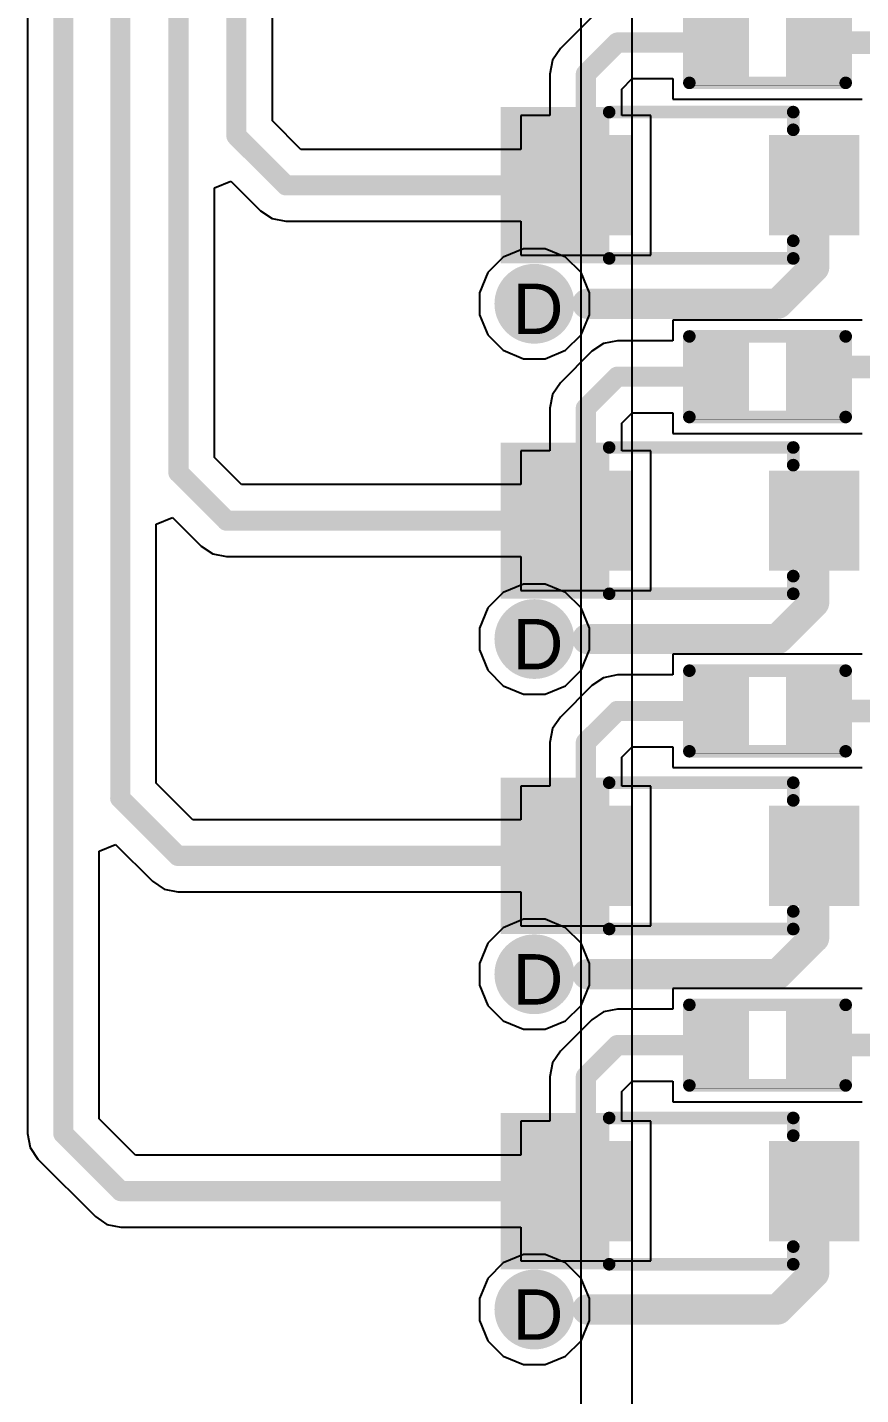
# Model space of a CAD drawing. Header units: inches. Extents: x 0 to 5032, y 0 to 5323.
# Drawn here: x 184.15 to 192.55, y 20.74 to 34.51 of the extents above; entities that cross this region are included whole.
import ezdxf

# ---------------------------------------------------------------- set-up
doc = ezdxf.new("R2010")
doc.units = ezdxf.units.IN
for name, color, linetype in [('Bottom Layer', 5, 'Continuous'), ('Bottom Solder', 6, 'Continuous'), ('Drill Drawing', 1, 'Continuous'), ('Layer 1', 16, 'Continuous'), ('Layer 2', 76, 'Continuous'), ('Top Layer', 1, 'Continuous'), ('Top Overlay', 2, 'Continuous'), ('Top Paste', 8, 'Continuous'), ('Top Solder', 216, 'Continuous'), ('Via Holes', 16, 'Continuous')]:
    doc.layers.add(name, color=color, linetype=linetype)
doc.styles.add('Arial', font='', dxfattribs={"height": 0.2})
doc.styles.get('Arial').set_extended_font_data('Arial')

# ---------------------------------------------------------------- blocks, each defined once
blk = doc.blocks.new('SOD_323_325')
at = {"layer": 'Top Layer'}
for points in [[(-0.75, -0.45), (-1.55, -0.45), (-1.55, 0.45), (-0.75, 0.45)], [(1.55, -0.45), (0.75, -0.45), (0.75, 0.45), (1.55, 0.45)]]:
    blk.add_hatch(color=1, dxfattribs=at).paths.add_polyline_path(points)
at = {"layer": 'Top Overlay'}
for points in [[(-2.007, 0.482), (-0.914, 0.482), (-0.914, 0.787), (-2.007, 0.787)], [(-2.007, -0.509), (-1.575, -0.509), (-1.575, 0.507), (-2.007, 0.507)], [(-2.007, -0.788), (-0.914, -0.788), (-0.914, -0.483), (-2.007, -0.483)]]:
    blk.add_hatch(color=2, dxfattribs=at).paths.add_polyline_path(points)
at = {"layer": 'Top Paste'}
for points in [[(-0.75, -0.45), (-1.55, -0.45), (-1.55, 0.45), (-0.75, 0.45)], [(1.55, -0.45), (0.75, -0.45), (0.75, 0.45), (1.55, 0.45)]]:
    blk.add_hatch(color=8, dxfattribs=at).paths.add_polyline_path(points)
at = {"layer": 'Top Solder'}
for points in [[(-0.695, -0.505), (-1.605, -0.505), (-1.605, 0.505), (-0.695, 0.505)], [(1.605, -0.505), (0.695, -0.505), (0.695, 0.505), (1.605, 0.505)]]:
    blk.add_hatch(color=216, dxfattribs=at).paths.add_polyline_path(points)
at = {"layer": 'Top Overlay'}
for points in [[(-0.914, 0.737, 0.127, 0.127, 0), (0.94, 0.737, 0.127, 0.127, 0)], [(0.94, 0.559, 0.127, 0.127, 0), (0.94, 0.737, 0.127, 0.127, 0)], [(0.94, -0.737, 0.127, 0.127, 0), (0.94, -0.559, 0.127, 0.127, 0)], [(-0.914, -0.737, 0.127, 0.127, 0), (0.94, -0.737, 0.127, 0.127, 0)]]:
    blk.add_lwpolyline(points, format="xyseb", dxfattribs=at)
for points in [[(-0.946, 0.737, 0.0635, 0.0635, 1), (-0.883, 0.737, 0.0635, 0.0635, 1)], [(0.908, 0.737, 0.0635, 0.0635, 1), (0.972, 0.737, 0.0635, 0.0635, 1)], [(0.908, 0.737, 0.0635, 0.0635, 1), (0.972, 0.737, 0.0635, 0.0635, 1)], [(0.908, 0.559, 0.0635, 0.0635, 1), (0.972, 0.559, 0.0635, 0.0635, 1)], [(0.908, -0.559, 0.0635, 0.0635, 1), (0.972, -0.559, 0.0635, 0.0635, 1)], [(-0.946, -0.737, 0.0635, 0.0635, 1), (-0.883, -0.737, 0.0635, 0.0635, 1)], [(0.908, -0.737, 0.0635, 0.0635, 1), (0.972, -0.737, 0.0635, 0.0635, 1)], [(0.908, -0.737, 0.0635, 0.0635, 1), (0.972, -0.737, 0.0635, 0.0635, 1)]]:
    blk.add_lwpolyline(points, format="xyseb", close=True, dxfattribs=at)
blk = doc.blocks.new('SOD_323_326')
at = {"layer": 'Top Layer'}
for points in [[(-0.75, -0.45), (-1.55, -0.45), (-1.55, 0.45), (-0.75, 0.45)], [(1.55, -0.45), (0.75, -0.45), (0.75, 0.45), (1.55, 0.45)]]:
    blk.add_hatch(color=1, dxfattribs=at).paths.add_polyline_path(points)
at = {"layer": 'Top Overlay'}
for points in [[(-2.007, 0.482), (-0.914, 0.482), (-0.914, 0.787), (-2.007, 0.787)], [(-2.007, -0.509), (-1.575, -0.509), (-1.575, 0.507), (-2.007, 0.507)], [(-2.007, -0.788), (-0.914, -0.788), (-0.914, -0.483), (-2.007, -0.483)]]:
    blk.add_hatch(color=2, dxfattribs=at).paths.add_polyline_path(points)
at = {"layer": 'Top Paste'}
for points in [[(-0.75, -0.45), (-1.55, -0.45), (-1.55, 0.45), (-0.75, 0.45)], [(1.55, -0.45), (0.75, -0.45), (0.75, 0.45), (1.55, 0.45)]]:
    blk.add_hatch(color=8, dxfattribs=at).paths.add_polyline_path(points)
at = {"layer": 'Top Solder'}
for points in [[(-0.695, -0.505), (-1.605, -0.505), (-1.605, 0.505), (-0.695, 0.505)], [(1.605, -0.505), (0.695, -0.505), (0.695, 0.505), (1.605, 0.505)]]:
    blk.add_hatch(color=216, dxfattribs=at).paths.add_polyline_path(points)
at = {"layer": 'Top Overlay'}
for points in [[(-0.914, 0.737, 0.127, 0.127, 0), (0.94, 0.737, 0.127, 0.127, 0)], [(0.94, 0.559, 0.127, 0.127, 0), (0.94, 0.737, 0.127, 0.127, 0)], [(0.94, -0.737, 0.127, 0.127, 0), (0.94, -0.559, 0.127, 0.127, 0)], [(-0.914, -0.737, 0.127, 0.127, 0), (0.94, -0.737, 0.127, 0.127, 0)]]:
    blk.add_lwpolyline(points, format="xyseb", dxfattribs=at)
for points in [[(-0.946, 0.737, 0.0635, 0.0635, 1), (-0.883, 0.737, 0.0635, 0.0635, 1)], [(0.908, 0.737, 0.0635, 0.0635, 1), (0.972, 0.737, 0.0635, 0.0635, 1)], [(0.908, 0.737, 0.0635, 0.0635, 1), (0.972, 0.737, 0.0635, 0.0635, 1)], [(0.908, 0.559, 0.0635, 0.0635, 1), (0.972, 0.559, 0.0635, 0.0635, 1)], [(0.908, -0.559, 0.0635, 0.0635, 1), (0.972, -0.559, 0.0635, 0.0635, 1)], [(-0.946, -0.737, 0.0635, 0.0635, 1), (-0.883, -0.737, 0.0635, 0.0635, 1)], [(0.908, -0.737, 0.0635, 0.0635, 1), (0.972, -0.737, 0.0635, 0.0635, 1)], [(0.908, -0.737, 0.0635, 0.0635, 1), (0.972, -0.737, 0.0635, 0.0635, 1)]]:
    blk.add_lwpolyline(points, format="xyseb", close=True, dxfattribs=at)
blk = doc.blocks.new('SOD_323_327')
at = {"layer": 'Top Layer'}
for points in [[(-0.75, -0.45), (-1.55, -0.45), (-1.55, 0.45), (-0.75, 0.45)], [(1.55, -0.45), (0.75, -0.45), (0.75, 0.45), (1.55, 0.45)]]:
    blk.add_hatch(color=1, dxfattribs=at).paths.add_polyline_path(points)
at = {"layer": 'Top Overlay'}
for points in [[(-2.007, 0.482), (-0.914, 0.482), (-0.914, 0.787), (-2.007, 0.787)], [(-2.007, -0.509), (-1.575, -0.509), (-1.575, 0.507), (-2.007, 0.507)], [(-2.007, -0.788), (-0.914, -0.788), (-0.914, -0.483), (-2.007, -0.483)]]:
    blk.add_hatch(color=2, dxfattribs=at).paths.add_polyline_path(points)
at = {"layer": 'Top Paste'}
for points in [[(-0.75, -0.45), (-1.55, -0.45), (-1.55, 0.45), (-0.75, 0.45)], [(1.55, -0.45), (0.75, -0.45), (0.75, 0.45), (1.55, 0.45)]]:
    blk.add_hatch(color=8, dxfattribs=at).paths.add_polyline_path(points)
at = {"layer": 'Top Solder'}
for points in [[(-0.695, -0.505), (-1.605, -0.505), (-1.605, 0.505), (-0.695, 0.505)], [(1.605, -0.505), (0.695, -0.505), (0.695, 0.505), (1.605, 0.505)]]:
    blk.add_hatch(color=216, dxfattribs=at).paths.add_polyline_path(points)
at = {"layer": 'Top Overlay'}
for points in [[(-0.914, 0.737, 0.127, 0.127, 0), (0.94, 0.737, 0.127, 0.127, 0)], [(0.94, 0.559, 0.127, 0.127, 0), (0.94, 0.737, 0.127, 0.127, 0)], [(0.94, -0.737, 0.127, 0.127, 0), (0.94, -0.559, 0.127, 0.127, 0)], [(-0.914, -0.737, 0.127, 0.127, 0), (0.94, -0.737, 0.127, 0.127, 0)]]:
    blk.add_lwpolyline(points, format="xyseb", dxfattribs=at)
for points in [[(-0.946, 0.737, 0.0635, 0.0635, 1), (-0.883, 0.737, 0.0635, 0.0635, 1)], [(0.908, 0.737, 0.0635, 0.0635, 1), (0.972, 0.737, 0.0635, 0.0635, 1)], [(0.908, 0.737, 0.0635, 0.0635, 1), (0.972, 0.737, 0.0635, 0.0635, 1)], [(0.908, 0.559, 0.0635, 0.0635, 1), (0.972, 0.559, 0.0635, 0.0635, 1)], [(0.908, -0.559, 0.0635, 0.0635, 1), (0.972, -0.559, 0.0635, 0.0635, 1)], [(-0.946, -0.737, 0.0635, 0.0635, 1), (-0.883, -0.737, 0.0635, 0.0635, 1)], [(0.908, -0.737, 0.0635, 0.0635, 1), (0.972, -0.737, 0.0635, 0.0635, 1)], [(0.908, -0.737, 0.0635, 0.0635, 1), (0.972, -0.737, 0.0635, 0.0635, 1)]]:
    blk.add_lwpolyline(points, format="xyseb", close=True, dxfattribs=at)
blk = doc.blocks.new('SOD_323_328')
at = {"layer": 'Top Layer'}
for points in [[(-0.75, -0.45), (-1.55, -0.45), (-1.55, 0.45), (-0.75, 0.45)], [(1.55, -0.45), (0.75, -0.45), (0.75, 0.45), (1.55, 0.45)]]:
    blk.add_hatch(color=1, dxfattribs=at).paths.add_polyline_path(points)
at = {"layer": 'Top Overlay'}
for points in [[(-2.007, 0.483), (-0.914, 0.483), (-0.914, 0.788), (-2.007, 0.788)], [(-2.007, -0.507), (-1.575, -0.507), (-1.575, 0.509), (-2.007, 0.509)], [(-2.007, -0.787), (-0.914, -0.787), (-0.914, -0.482), (-2.007, -0.482)]]:
    blk.add_hatch(color=2, dxfattribs=at).paths.add_polyline_path(points)
at = {"layer": 'Top Paste'}
for points in [[(-0.75, -0.45), (-1.55, -0.45), (-1.55, 0.45), (-0.75, 0.45)], [(1.55, -0.45), (0.75, -0.45), (0.75, 0.45), (1.55, 0.45)]]:
    blk.add_hatch(color=8, dxfattribs=at).paths.add_polyline_path(points)
at = {"layer": 'Top Solder'}
for points in [[(-0.695, -0.505), (-1.605, -0.505), (-1.605, 0.505), (-0.695, 0.505)], [(1.605, -0.505), (0.695, -0.505), (0.695, 0.505), (1.605, 0.505)]]:
    blk.add_hatch(color=216, dxfattribs=at).paths.add_polyline_path(points)
at = {"layer": 'Top Overlay'}
for points in [[(-0.914, 0.737, 0.127, 0.127, 0), (0.94, 0.737, 0.127, 0.127, 0)], [(0.94, 0.559, 0.127, 0.127, 0), (0.94, 0.737, 0.127, 0.127, 0)], [(0.94, -0.737, 0.127, 0.127, 0), (0.94, -0.559, 0.127, 0.127, 0)], [(-0.914, -0.737, 0.127, 0.127, 0), (0.94, -0.737, 0.127, 0.127, 0)]]:
    blk.add_lwpolyline(points, format="xyseb", dxfattribs=at)
for points in [[(-0.946, 0.737, 0.0635, 0.0635, 1), (-0.883, 0.737, 0.0635, 0.0635, 1)], [(0.908, 0.737, 0.0635, 0.0635, 1), (0.972, 0.737, 0.0635, 0.0635, 1)], [(0.908, 0.737, 0.0635, 0.0635, 1), (0.972, 0.737, 0.0635, 0.0635, 1)], [(0.908, 0.559, 0.0635, 0.0635, 1), (0.972, 0.559, 0.0635, 0.0635, 1)], [(0.908, -0.559, 0.0635, 0.0635, 1), (0.972, -0.559, 0.0635, 0.0635, 1)], [(-0.946, -0.737, 0.0635, 0.0635, 1), (-0.883, -0.737, 0.0635, 0.0635, 1)], [(0.908, -0.737, 0.0635, 0.0635, 1), (0.972, -0.737, 0.0635, 0.0635, 1)], [(0.908, -0.737, 0.0635, 0.0635, 1), (0.972, -0.737, 0.0635, 0.0635, 1)]]:
    blk.add_lwpolyline(points, format="xyseb", close=True, dxfattribs=at)
blk = doc.blocks.new('R___0402_338')
at = {"layer": 'Top Layer'}
for points in [[(-0.699, -0.318), (-0.699, 0.318), (-0.241, 0.318), (-0.241, -0.318)], [(0.241, -0.318), (0.241, 0.318), (0.699, 0.318), (0.699, -0.318)]]:
    blk.add_hatch(color=1, dxfattribs=at).paths.add_polyline_path(points)
at = {"layer": 'Top Paste'}
for points in [[(-0.699, -0.318), (-0.699, 0.318), (-0.241, 0.318), (-0.241, -0.318)], [(0.241, -0.318), (0.241, 0.318), (0.699, 0.318), (0.699, -0.318)]]:
    blk.add_hatch(color=8, dxfattribs=at).paths.add_polyline_path(points)
at = {"layer": 'Top Solder'}
for points in [[(-0.754, -0.373), (-0.754, 0.373), (-0.186, 0.373), (-0.186, -0.373)], [(0.186, -0.373), (0.186, 0.373), (0.754, 0.373), (0.754, -0.373)]]:
    blk.add_hatch(color=216, dxfattribs=at).paths.add_polyline_path(points)
at = {"layer": 'Top Overlay'}
for points in [[(-0.787, -0.406, 0.127, 0.127, 0), (-0.787, 0.406, 0.127, 0.127, 0)], [(-0.787, 0.406, 0.127, 0.127, 0), (0.787, 0.406, 0.127, 0.127, 0)], [(0.787, -0.406, 0.127, 0.127, 0), (0.787, 0.406, 0.127, 0.127, 0)], [(-0.787, -0.406, 0.127, 0.127, 0), (0.787, -0.406, 0.127, 0.127, 0)], [(-0.813, -0.432, 0.00323, 0.00323, 0), (0.813, -0.432, 0.00323, 0.00323, 0)]]:
    blk.add_lwpolyline(points, format="xyseb", dxfattribs=at)
for points in [[(-0.819, 0.406, 0.0635, 0.0635, 1), (-0.756, 0.406, 0.0635, 0.0635, 1)], [(-0.819, 0.406, 0.0635, 0.0635, 1), (-0.756, 0.406, 0.0635, 0.0635, 1)], [(0.756, 0.406, 0.0635, 0.0635, 1), (0.819, 0.406, 0.0635, 0.0635, 1)], [(0.756, 0.406, 0.0635, 0.0635, 1), (0.819, 0.406, 0.0635, 0.0635, 1)], [(-0.819, -0.406, 0.0635, 0.0635, 1), (-0.756, -0.406, 0.0635, 0.0635, 1)], [(-0.819, -0.406, 0.0635, 0.0635, 1), (-0.756, -0.406, 0.0635, 0.0635, 1)], [(0.756, -0.406, 0.0635, 0.0635, 1), (0.819, -0.406, 0.0635, 0.0635, 1)], [(0.756, -0.406, 0.0635, 0.0635, 1), (0.819, -0.406, 0.0635, 0.0635, 1)], [(-0.814, -0.432, 0.00161, 0.00161, 1), (-0.812, -0.432, 0.00161, 0.00161, 1)], [(0.812, -0.432, 0.00161, 0.00161, 1), (0.814, -0.432, 0.00161, 0.00161, 1)]]:
    blk.add_lwpolyline(points, format="xyseb", close=True, dxfattribs=at)
blk = doc.blocks.new('R___0402_339')
at = {"layer": 'Top Layer'}
for points in [[(-0.699, -0.318), (-0.699, 0.318), (-0.241, 0.318), (-0.241, -0.318)], [(0.241, -0.318), (0.241, 0.318), (0.699, 0.318), (0.699, -0.318)]]:
    blk.add_hatch(color=1, dxfattribs=at).paths.add_polyline_path(points)
at = {"layer": 'Top Paste'}
for points in [[(-0.699, -0.318), (-0.699, 0.318), (-0.241, 0.318), (-0.241, -0.318)], [(0.241, -0.318), (0.241, 0.318), (0.699, 0.318), (0.699, -0.318)]]:
    blk.add_hatch(color=8, dxfattribs=at).paths.add_polyline_path(points)
at = {"layer": 'Top Solder'}
for points in [[(-0.754, -0.373), (-0.754, 0.373), (-0.186, 0.373), (-0.186, -0.373)], [(0.186, -0.373), (0.186, 0.373), (0.754, 0.373), (0.754, -0.373)]]:
    blk.add_hatch(color=216, dxfattribs=at).paths.add_polyline_path(points)
at = {"layer": 'Top Overlay'}
for points in [[(-0.787, -0.406, 0.127, 0.127, 0), (-0.787, 0.406, 0.127, 0.127, 0)], [(-0.787, 0.406, 0.127, 0.127, 0), (0.787, 0.406, 0.127, 0.127, 0)], [(0.787, -0.406, 0.127, 0.127, 0), (0.787, 0.406, 0.127, 0.127, 0)], [(-0.787, -0.406, 0.127, 0.127, 0), (0.787, -0.406, 0.127, 0.127, 0)], [(-0.813, -0.432, 0.00323, 0.00323, 0), (0.813, -0.432, 0.00323, 0.00323, 0)]]:
    blk.add_lwpolyline(points, format="xyseb", dxfattribs=at)
for points in [[(-0.819, 0.406, 0.0635, 0.0635, 1), (-0.756, 0.406, 0.0635, 0.0635, 1)], [(-0.819, 0.406, 0.0635, 0.0635, 1), (-0.756, 0.406, 0.0635, 0.0635, 1)], [(0.756, 0.406, 0.0635, 0.0635, 1), (0.819, 0.406, 0.0635, 0.0635, 1)], [(0.756, 0.406, 0.0635, 0.0635, 1), (0.819, 0.406, 0.0635, 0.0635, 1)], [(-0.819, -0.406, 0.0635, 0.0635, 1), (-0.756, -0.406, 0.0635, 0.0635, 1)], [(-0.819, -0.406, 0.0635, 0.0635, 1), (-0.756, -0.406, 0.0635, 0.0635, 1)], [(0.756, -0.406, 0.0635, 0.0635, 1), (0.819, -0.406, 0.0635, 0.0635, 1)], [(0.756, -0.406, 0.0635, 0.0635, 1), (0.819, -0.406, 0.0635, 0.0635, 1)], [(-0.814, -0.432, 0.00161, 0.00161, 1), (-0.812, -0.432, 0.00161, 0.00161, 1)], [(0.812, -0.432, 0.00161, 0.00161, 1), (0.814, -0.432, 0.00161, 0.00161, 1)]]:
    blk.add_lwpolyline(points, format="xyseb", close=True, dxfattribs=at)
blk = doc.blocks.new('R___0402_340')
at = {"layer": 'Top Layer'}
for points in [[(-0.699, -0.318), (-0.699, 0.318), (-0.241, 0.318), (-0.241, -0.318)], [(0.241, -0.318), (0.241, 0.318), (0.699, 0.318), (0.699, -0.318)]]:
    blk.add_hatch(color=1, dxfattribs=at).paths.add_polyline_path(points)
at = {"layer": 'Top Paste'}
for points in [[(-0.699, -0.318), (-0.699, 0.318), (-0.241, 0.318), (-0.241, -0.318)], [(0.241, -0.318), (0.241, 0.318), (0.699, 0.318), (0.699, -0.318)]]:
    blk.add_hatch(color=8, dxfattribs=at).paths.add_polyline_path(points)
at = {"layer": 'Top Solder'}
for points in [[(-0.754, -0.373), (-0.754, 0.373), (-0.186, 0.373), (-0.186, -0.373)], [(0.186, -0.373), (0.186, 0.373), (0.754, 0.373), (0.754, -0.373)]]:
    blk.add_hatch(color=216, dxfattribs=at).paths.add_polyline_path(points)
at = {"layer": 'Top Overlay'}
for points in [[(-0.787, -0.406, 0.127, 0.127, 0), (-0.787, 0.406, 0.127, 0.127, 0)], [(-0.787, 0.406, 0.127, 0.127, 0), (0.787, 0.406, 0.127, 0.127, 0)], [(0.787, -0.406, 0.127, 0.127, 0), (0.787, 0.406, 0.127, 0.127, 0)], [(-0.787, -0.406, 0.127, 0.127, 0), (0.787, -0.406, 0.127, 0.127, 0)], [(-0.813, -0.432, 0.00323, 0.00323, 0), (0.813, -0.432, 0.00323, 0.00323, 0)]]:
    blk.add_lwpolyline(points, format="xyseb", dxfattribs=at)
for points in [[(-0.819, 0.406, 0.0635, 0.0635, 1), (-0.756, 0.406, 0.0635, 0.0635, 1)], [(-0.819, 0.406, 0.0635, 0.0635, 1), (-0.756, 0.406, 0.0635, 0.0635, 1)], [(0.756, 0.406, 0.0635, 0.0635, 1), (0.819, 0.406, 0.0635, 0.0635, 1)], [(0.756, 0.406, 0.0635, 0.0635, 1), (0.819, 0.406, 0.0635, 0.0635, 1)], [(-0.819, -0.406, 0.0635, 0.0635, 1), (-0.756, -0.406, 0.0635, 0.0635, 1)], [(-0.819, -0.406, 0.0635, 0.0635, 1), (-0.756, -0.406, 0.0635, 0.0635, 1)], [(0.756, -0.406, 0.0635, 0.0635, 1), (0.819, -0.406, 0.0635, 0.0635, 1)], [(0.756, -0.406, 0.0635, 0.0635, 1), (0.819, -0.406, 0.0635, 0.0635, 1)], [(-0.814, -0.432, 0.00161, 0.00161, 1), (-0.812, -0.432, 0.00161, 0.00161, 1)], [(0.812, -0.432, 0.00161, 0.00161, 1), (0.814, -0.432, 0.00161, 0.00161, 1)]]:
    blk.add_lwpolyline(points, format="xyseb", close=True, dxfattribs=at)
blk = doc.blocks.new('R___0402_341')
at = {"layer": 'Top Layer'}
for points in [[(-0.699, -0.318), (-0.699, 0.318), (-0.241, 0.318), (-0.241, -0.318)], [(0.241, -0.318), (0.241, 0.318), (0.699, 0.318), (0.699, -0.318)]]:
    blk.add_hatch(color=1, dxfattribs=at).paths.add_polyline_path(points)
at = {"layer": 'Top Paste'}
for points in [[(-0.699, -0.318), (-0.699, 0.318), (-0.241, 0.318), (-0.241, -0.318)], [(0.241, -0.318), (0.241, 0.318), (0.699, 0.318), (0.699, -0.318)]]:
    blk.add_hatch(color=8, dxfattribs=at).paths.add_polyline_path(points)
at = {"layer": 'Top Solder'}
for points in [[(-0.754, -0.373), (-0.754, 0.373), (-0.186, 0.373), (-0.186, -0.373)], [(0.186, -0.373), (0.186, 0.373), (0.754, 0.373), (0.754, -0.373)]]:
    blk.add_hatch(color=216, dxfattribs=at).paths.add_polyline_path(points)
at = {"layer": 'Top Overlay'}
for points in [[(-0.787, -0.406, 0.127, 0.127, 0), (-0.787, 0.406, 0.127, 0.127, 0)], [(-0.787, 0.406, 0.127, 0.127, 0), (0.787, 0.406, 0.127, 0.127, 0)], [(0.787, -0.406, 0.127, 0.127, 0), (0.787, 0.406, 0.127, 0.127, 0)], [(-0.787, -0.406, 0.127, 0.127, 0), (0.787, -0.406, 0.127, 0.127, 0)], [(-0.813, -0.432, 0.00323, 0.00323, 0), (0.813, -0.432, 0.00323, 0.00323, 0)]]:
    blk.add_lwpolyline(points, format="xyseb", dxfattribs=at)
for points in [[(-0.819, 0.406, 0.0635, 0.0635, 1), (-0.756, 0.406, 0.0635, 0.0635, 1)], [(-0.819, 0.406, 0.0635, 0.0635, 1), (-0.756, 0.406, 0.0635, 0.0635, 1)], [(0.756, 0.406, 0.0635, 0.0635, 1), (0.819, 0.406, 0.0635, 0.0635, 1)], [(0.756, 0.406, 0.0635, 0.0635, 1), (0.819, 0.406, 0.0635, 0.0635, 1)], [(-0.819, -0.406, 0.0635, 0.0635, 1), (-0.756, -0.406, 0.0635, 0.0635, 1)], [(-0.819, -0.406, 0.0635, 0.0635, 1), (-0.756, -0.406, 0.0635, 0.0635, 1)], [(0.756, -0.406, 0.0635, 0.0635, 1), (0.819, -0.406, 0.0635, 0.0635, 1)], [(0.756, -0.406, 0.0635, 0.0635, 1), (0.819, -0.406, 0.0635, 0.0635, 1)], [(-0.814, -0.432, 0.00161, 0.00161, 1), (-0.812, -0.432, 0.00161, 0.00161, 1)], [(0.812, -0.432, 0.00161, 0.00161, 1), (0.814, -0.432, 0.00161, 0.00161, 1)]]:
    blk.add_lwpolyline(points, format="xyseb", close=True, dxfattribs=at)

msp = doc.modelspace()

# ---------------------------------------------------------------- hatches: boundary and pattern name
at = {"layer": 'Bottom Layer'}
h = msp.add_hatch(color=5, dxfattribs=at)
edge = h.paths.add_edge_path()
edge.add_arc((189.261, 31.727), 0.3, 0, 360)
h = msp.add_hatch(color=5, dxfattribs=at)
edge = h.paths.add_edge_path()
edge.add_arc((189.261, 28.349), 0.3, 0, 360)
h = msp.add_hatch(color=5, dxfattribs=at)
edge = h.paths.add_edge_path()
edge.add_arc((189.261, 24.971), 0.3, 0, 360)
h = msp.add_hatch(color=5, dxfattribs=at)
edge = h.paths.add_edge_path()
edge.add_arc((189.261, 21.593), 0.3, 0, 360)
at = {"layer": 'Bottom Solder'}
h = msp.add_hatch(color=6, dxfattribs=at)
edge = h.paths.add_edge_path()
edge.add_arc((189.261, 31.727), 0.402, 0, 360)
h = msp.add_hatch(color=6, dxfattribs=at)
edge = h.paths.add_edge_path()
edge.add_arc((189.261, 28.349), 0.402, 0, 360)
h = msp.add_hatch(color=6, dxfattribs=at)
edge = h.paths.add_edge_path()
edge.add_arc((189.261, 24.971), 0.402, 0, 360)
h = msp.add_hatch(color=6, dxfattribs=at)
edge = h.paths.add_edge_path()
edge.add_arc((189.261, 21.593), 0.402, 0, 360)
at = {"layer": 'Layer 1'}
h = msp.add_hatch(color=16, dxfattribs=at)
edge = h.paths.add_edge_path()
edge.add_arc((189.261, 31.727), 0.3, 0, 360)
h = msp.add_hatch(color=16, dxfattribs=at)
edge = h.paths.add_edge_path()
edge.add_arc((189.261, 28.349), 0.3, 0, 360)
h = msp.add_hatch(color=16, dxfattribs=at)
edge = h.paths.add_edge_path()
edge.add_arc((189.261, 24.971), 0.3, 0, 360)
h = msp.add_hatch(color=16, dxfattribs=at)
edge = h.paths.add_edge_path()
edge.add_arc((189.261, 21.593), 0.3, 0, 360)
at = {"layer": 'Layer 2'}
h = msp.add_hatch(color=76, dxfattribs=at)
edge = h.paths.add_edge_path()
edge.add_arc((189.261, 31.727), 0.3, 0, 360)
h = msp.add_hatch(color=76, dxfattribs=at)
edge = h.paths.add_edge_path()
edge.add_arc((189.261, 28.349), 0.3, 0, 360)
h = msp.add_hatch(color=76, dxfattribs=at)
edge = h.paths.add_edge_path()
edge.add_arc((189.261, 24.971), 0.3, 0, 360)
h = msp.add_hatch(color=76, dxfattribs=at)
edge = h.paths.add_edge_path()
edge.add_arc((189.261, 21.593), 0.3, 0, 360)
at = {"layer": 'Top Layer'}
h = msp.add_hatch(color=1, dxfattribs=at)
edge = h.paths.add_edge_path()
edge.add_arc((189.261, 31.727), 0.3, 0, 360)
h = msp.add_hatch(color=1, dxfattribs=at)
edge = h.paths.add_edge_path()
edge.add_arc((189.261, 28.349), 0.3, 0, 360)
h = msp.add_hatch(color=1, dxfattribs=at)
edge = h.paths.add_edge_path()
edge.add_arc((189.261, 24.971), 0.3, 0, 360)
h = msp.add_hatch(color=1, dxfattribs=at)
edge = h.paths.add_edge_path()
edge.add_arc((189.261, 21.593), 0.3, 0, 360)
at = {"layer": 'Top Solder'}
h = msp.add_hatch(color=216, dxfattribs=at)
edge = h.paths.add_edge_path()
edge.add_arc((189.261, 31.727), 0.402, 0, 360)
h = msp.add_hatch(color=216, dxfattribs=at)
edge = h.paths.add_edge_path()
edge.add_arc((189.261, 28.349), 0.402, 0, 360)
h = msp.add_hatch(color=216, dxfattribs=at)
edge = h.paths.add_edge_path()
edge.add_arc((189.261, 24.971), 0.402, 0, 360)
h = msp.add_hatch(color=216, dxfattribs=at)
edge = h.paths.add_edge_path()
edge.add_arc((189.261, 21.593), 0.402, 0, 360)
at = {"layer": 'Via Holes'}
h = msp.add_hatch(color=7, dxfattribs=at)
edge = h.paths.add_edge_path()
edge.add_arc((189.261, 31.727), 0.15, 0, 360)
h = msp.add_hatch(color=7, dxfattribs=at)
edge = h.paths.add_edge_path()
edge.add_arc((189.261, 28.349), 0.15, 0, 360)
h = msp.add_hatch(color=7, dxfattribs=at)
edge = h.paths.add_edge_path()
edge.add_arc((189.261, 24.971), 0.15, 0, 360)
h = msp.add_hatch(color=7, dxfattribs=at)
edge = h.paths.add_edge_path()
edge.add_arc((189.261, 21.593), 0.15, 0, 360)

# ---------------------------------------------------------------- linework, layer by layer
at = {"layer": 'Layer 1'}
for p, q in [((189.728, 50.575), (189.728, 12.227)), ((190.246, 11.709), (190.246, 50.575))]:
    msp.add_line(p, q, dxfattribs=at)
at = {"layer": 'Layer 2'}
for p, q in [((189.151, 32.281), (188.947, 32.197)), ((189.371, 32.281), (189.151, 32.281)), ((189.575, 32.197), (189.371, 32.281)), ((188.947, 32.197), (188.792, 32.041)), ((189.731, 32.041), (189.575, 32.197)), ((188.792, 32.041), (188.707, 31.837)), ((189.815, 31.837), (189.731, 32.041)), ((188.707, 31.837), (188.707, 31.617)), ((189.815, 31.617), (189.815, 31.837)), ((188.707, 31.617), (188.792, 31.413)), ((189.731, 31.413), (189.815, 31.617)), ((188.792, 31.413), (188.947, 31.258)), ((189.575, 31.258), (189.731, 31.413)), ((188.947, 31.258), (189.151, 31.173)), ((189.151, 31.173), (189.371, 31.173)), ((189.371, 31.173), (189.575, 31.258)), ((188.947, 28.819), (188.792, 28.663)), ((189.151, 28.903), (188.947, 28.819)), ((189.371, 28.903), (189.151, 28.903)), ((189.575, 28.819), (189.371, 28.903)), ((189.731, 28.663), (189.575, 28.819)), ((188.792, 28.663), (188.707, 28.459)), ((189.815, 28.459), (189.731, 28.663)), ((188.707, 28.459), (188.707, 28.239)), ((189.815, 28.239), (189.815, 28.459)), ((188.707, 28.239), (188.792, 28.035)), ((189.731, 28.035), (189.815, 28.239)), ((188.792, 28.035), (188.947, 27.879)), ((189.575, 27.879), (189.731, 28.035)), ((188.947, 27.879), (189.151, 27.795)), ((189.371, 27.795), (189.575, 27.879)), ((189.151, 27.795), (189.371, 27.795)), ((189.151, 25.525), (188.947, 25.44)), ((189.371, 25.525), (189.151, 25.525)), ((189.575, 25.44), (189.371, 25.525)), ((188.947, 25.44), (188.792, 25.285)), ((189.731, 25.285), (189.575, 25.44)), ((188.792, 25.285), (188.707, 25.081)), ((189.815, 25.081), (189.731, 25.285)), ((188.707, 25.081), (188.707, 24.861)), ((189.815, 24.861), (189.815, 25.081)), ((188.707, 24.861), (188.792, 24.657)), ((189.731, 24.657), (189.815, 24.861)), ((188.792, 24.657), (188.947, 24.501)), ((189.575, 24.501), (189.731, 24.657)), ((188.947, 24.501), (189.151, 24.417)), ((189.151, 24.417), (189.371, 24.417)), ((189.371, 24.417), (189.575, 24.501)), ((188.947, 22.062), (188.792, 21.906)), ((189.151, 22.147), (188.947, 22.062)), ((189.371, 22.147), (189.151, 22.147)), ((189.575, 22.062), (189.371, 22.147)), ((189.731, 21.906), (189.575, 22.062)), ((188.792, 21.906), (188.707, 21.703)), ((189.815, 21.703), (189.731, 21.906)), ((188.707, 21.703), (188.707, 21.482)), ((189.815, 21.482), (189.815, 21.703)), ((188.707, 21.482), (188.792, 21.279)), ((189.731, 21.279), (189.815, 21.482)), ((188.792, 21.279), (188.947, 21.123)), ((189.575, 21.123), (189.731, 21.279)), ((188.947, 21.123), (189.151, 21.039)), ((189.371, 21.039), (189.575, 21.123)), ((189.151, 21.039), (189.371, 21.039))]:
    msp.add_line(p, q, dxfattribs=at)
at = {"layer": 'Top Layer'}
for p, q in [((184.153, 46.375), (184.153, 23.365)), ((186.622, 33.569), (186.622, 36.311)), ((189.841, 34.615), (189.523, 34.298)), ((189.444, 34.18), (189.417, 34.041)), ((189.523, 34.298), (189.444, 34.18)), ((189.417, 34.041), (189.417, 34.041)), ((189.417, 34.041), (189.417, 33.625)), ((190.142, 33.891), (190.247, 33.996)), ((190.247, 33.996), (190.657, 33.996)), ((190.657, 33.996), (190.657, 33.787)), ((190.142, 33.625), (190.142, 33.891)), ((190.657, 33.787), (192.562, 33.787)), ((189.417, 33.625), (189.125, 33.625)), ((189.125, 33.625), (189.125, 33.283)), ((190.433, 33.625), (190.142, 33.625)), ((190.433, 32.217), (190.433, 33.625)), ((186.908, 33.283), (186.622, 33.569)), ((189.125, 33.283), (186.908, 33.283)), ((186.038, 32.896), (186.202, 32.964)), ((186.202, 32.964), (186.501, 32.664)), ((186.038, 30.177), (186.038, 32.896)), ((186.501, 32.664), (186.619, 32.586)), ((186.619, 32.586), (186.758, 32.558)), ((186.758, 32.558), (186.758, 32.558)), ((186.758, 32.558), (189.125, 32.558)), ((189.125, 32.558), (189.125, 32.217)), ((189.125, 32.217), (190.433, 32.217)), ((192.562, 31.563), (190.657, 31.563)), ((190.657, 31.563), (190.657, 31.354)), ((189.958, 31.327), (189.841, 31.248)), ((190.097, 31.354), (189.958, 31.327)), ((190.657, 31.354), (190.097, 31.354)), ((190.097, 31.354), (190.097, 31.354)), ((189.841, 31.248), (189.523, 30.93)), ((189.841, 31.248), (189.841, 31.248)), ((189.523, 30.93), (189.444, 30.813)), ((189.444, 30.813), (189.417, 30.674)), ((189.417, 30.674), (189.417, 30.674)), ((189.417, 30.674), (189.417, 30.246)), ((190.142, 30.524), (190.247, 30.629)), ((190.247, 30.629), (190.657, 30.629)), ((190.657, 30.629), (190.657, 30.42)), ((190.142, 30.246), (190.142, 30.524)), ((190.657, 30.42), (192.562, 30.42)), ((186.31, 29.905), (186.038, 30.177)), ((189.417, 30.246), (189.125, 30.246)), ((189.125, 30.246), (189.125, 29.919)), ((190.433, 30.246), (190.142, 30.246)), ((190.433, 28.838), (190.433, 30.246)), ((189.123, 29.905), (186.31, 29.905)), ((189.125, 29.919), (189.123, 29.905)), ((185.452, 29.506), (185.616, 29.574)), ((185.452, 26.895), (185.452, 29.506)), ((185.616, 29.574), (185.904, 29.286)), ((185.904, 29.286), (185.904, 29.286)), ((185.904, 29.286), (186.021, 29.208)), ((186.021, 29.208), (186.16, 29.18)), ((186.16, 29.18), (189.125, 29.18)), ((189.125, 29.18), (189.125, 28.838)), ((189.125, 28.838), (190.433, 28.838)), ((192.562, 28.196), (190.657, 28.196)), ((190.657, 28.196), (190.657, 27.987)), ((190.097, 27.987), (189.958, 27.959)), ((190.657, 27.987), (190.097, 27.987)), ((190.097, 27.987), (190.097, 27.987)), ((189.841, 27.881), (189.523, 27.563)), ((189.958, 27.959), (189.841, 27.881)), ((189.841, 27.881), (189.841, 27.881)), ((189.523, 27.563), (189.444, 27.446)), ((189.444, 27.446), (189.417, 27.307)), ((189.417, 27.307), (189.417, 27.307)), ((189.417, 27.307), (189.417, 26.868)), ((190.142, 27.157), (190.247, 27.262)), ((190.142, 26.868), (190.142, 27.157)), ((190.247, 27.262), (190.657, 27.262)), ((190.657, 27.262), (190.657, 27.053)), ((190.657, 27.053), (192.562, 27.053)), ((185.82, 26.527), (185.452, 26.895)), ((189.417, 26.868), (189.125, 26.868)), ((189.125, 26.868), (189.125, 26.527)), ((190.433, 26.868), (190.142, 26.868)), ((190.433, 25.46), (190.433, 26.868)), ((189.125, 26.527), (185.82, 26.527)), ((184.878, 26.211), (185.042, 26.279)), ((184.878, 23.515), (184.878, 26.211)), ((185.042, 26.279), (185.413, 25.908)), ((185.413, 25.908), (185.413, 25.908)), ((185.413, 25.908), (185.531, 25.829)), ((185.531, 25.829), (185.67, 25.802)), ((185.67, 25.802), (185.67, 25.802)), ((185.67, 25.802), (189.125, 25.802)), ((189.125, 25.802), (189.125, 25.46)), ((189.125, 25.46), (190.433, 25.46)), ((192.562, 24.828), (190.657, 24.828)), ((190.657, 24.828), (190.657, 24.62)), ((189.958, 24.592), (189.841, 24.513)), ((190.097, 24.62), (189.958, 24.592)), ((190.657, 24.62), (190.097, 24.62)), ((190.097, 24.62), (190.097, 24.62)), ((189.841, 24.513), (189.523, 24.196)), ((189.841, 24.513), (189.841, 24.513)), ((189.523, 24.196), (189.444, 24.078)), ((189.444, 24.078), (189.417, 23.939)), ((189.417, 23.939), (189.417, 23.939)), ((189.417, 23.939), (189.417, 23.49)), ((190.142, 23.789), (190.247, 23.894)), ((190.247, 23.894), (190.657, 23.894)), ((190.657, 23.894), (190.657, 23.685)), ((190.142, 23.49), (190.142, 23.789)), ((190.657, 23.685), (192.562, 23.685)), ((185.244, 23.149), (184.878, 23.515)), ((189.417, 23.49), (189.125, 23.49)), ((189.125, 23.49), (189.125, 23.149)), ((190.433, 23.49), (190.142, 23.49)), ((190.433, 22.082), (190.433, 23.49)), ((184.153, 23.365), (184.153, 23.365)), ((184.153, 23.365), (184.18, 23.226)), ((184.18, 23.226), (184.259, 23.108)), ((189.125, 23.149), (185.244, 23.149)), ((184.259, 23.108), (184.838, 22.53)), ((184.838, 22.53), (184.838, 22.53)), ((184.838, 22.53), (184.955, 22.451)), ((184.955, 22.451), (185.094, 22.424)), ((185.094, 22.424), (189.125, 22.424)), ((189.125, 22.424), (189.125, 22.082)), ((189.125, 22.082), (190.433, 22.082))]:
    msp.add_line(p, q, dxfattribs=at)
for points in [[(186.259, 33.419, 0.203, 0.203, 0), (186.259, 47.248, 0.203, 0.203, 0)], [(185.675, 30.027, 0.203, 0.203, 0), (185.675, 47.006, 0.203, 0.203, 0)], [(185.089, 26.745, 0.203, 0.203, 0), (185.089, 46.763, 0.203, 0.203, 0)], [(184.515, 23.365, 0.203, 0.203, 0), (184.515, 46.526, 0.203, 0.203, 0)], [(189.779, 34.041, 0.203, 0.203, 0), (190.097, 34.359, 0.203, 0.203, 0)], [(190.097, 34.359, 0.203, 0.203, 0), (191.14, 34.359, 0.203, 0.203, 0)], [(192.079, 34.359, 0.229, 0.229, 0), (197.353, 34.359, 0.229, 0.229, 0)], [(189.779, 32.932, 0.203, 0.203, 0), (189.779, 34.041, 0.203, 0.203, 0)], [(186.259, 33.419, 0.203, 0.203, 0), (186.758, 32.921, 0.203, 0.203, 0)], [(192.079, 32.094, 0.305, 0.305, 0), (192.079, 32.921, 0.305, 0.305, 0)], [(186.758, 32.921, 0.203, 0.203, 0), (189.779, 32.921, 0.203, 0.203, 0)], [(191.712, 31.727, 0.305, 0.305, 0), (192.079, 32.094, 0.305, 0.305, 0)], [(189.795, 31.727, 0.305, 0.305, 0), (191.712, 31.727, 0.305, 0.305, 0)], [(192.079, 30.992, 0.229, 0.229, 0), (192.177, 31.09, 0.229, 0.229, 0)], [(192.177, 31.09, 0.229, 0.229, 0), (198.174, 31.09, 0.229, 0.229, 0)], [(189.779, 30.674, 0.203, 0.203, 0), (190.097, 30.992, 0.203, 0.203, 0)], [(190.097, 30.992, 0.203, 0.203, 0), (191.14, 30.992, 0.203, 0.203, 0)], [(189.779, 29.586, 0.203, 0.203, 0), (189.779, 30.674, 0.203, 0.203, 0)], [(185.675, 30.027, 0.203, 0.203, 0), (186.16, 29.542, 0.203, 0.203, 0)], [(189.481, 29.884, 0.203, 0.203, 0), (189.779, 29.586, 0.203, 0.203, 0)], [(186.16, 29.542, 0.203, 0.203, 0), (189.779, 29.542, 0.203, 0.203, 0)], [(189.779, 29.542, 0.203, 0.203, 0), (189.779, 29.586, 0.203, 0.203, 0)], [(192.079, 28.716, 0.305, 0.305, 0), (192.079, 29.542, 0.305, 0.305, 0)], [(191.712, 28.349, 0.305, 0.305, 0), (192.079, 28.716, 0.305, 0.305, 0)], [(189.795, 28.349, 0.305, 0.305, 0), (191.712, 28.349, 0.305, 0.305, 0)], [(189.779, 27.307, 0.203, 0.203, 0), (190.097, 27.624, 0.203, 0.203, 0)], [(190.097, 27.624, 0.203, 0.203, 0), (191.14, 27.624, 0.203, 0.203, 0)], [(192.079, 27.624, 0.229, 0.229, 0), (197.249, 27.624, 0.229, 0.229, 0)], [(189.779, 26.197, 0.203, 0.203, 0), (189.779, 27.307, 0.203, 0.203, 0)], [(185.089, 26.745, 0.203, 0.203, 0), (185.67, 26.164, 0.203, 0.203, 0)], [(192.079, 25.338, 0.305, 0.305, 0), (192.079, 26.164, 0.305, 0.305, 0)], [(185.67, 26.164, 0.203, 0.203, 0), (189.779, 26.164, 0.203, 0.203, 0)], [(191.712, 24.971, 0.305, 0.305, 0), (192.079, 25.338, 0.305, 0.305, 0)], [(189.795, 24.971, 0.305, 0.305, 0), (191.712, 24.971, 0.305, 0.305, 0)], [(189.779, 23.939, 0.203, 0.203, 0), (190.097, 24.257, 0.203, 0.203, 0)], [(190.097, 24.257, 0.203, 0.203, 0), (191.14, 24.257, 0.203, 0.203, 0)], [(192.079, 24.257, 0.229, 0.229, 0), (196.422, 24.257, 0.229, 0.229, 0)], [(189.779, 22.83, 0.203, 0.203, 0), (189.779, 23.939, 0.203, 0.203, 0)], [(184.515, 23.365, 0.203, 0.203, 0), (185.094, 22.786, 0.203, 0.203, 0)], [(185.094, 22.786, 0.203, 0.203, 0), (189.779, 22.786, 0.203, 0.203, 0)], [(192.079, 21.96, 0.305, 0.305, 0), (192.079, 22.786, 0.305, 0.305, 0)], [(191.712, 21.593, 0.305, 0.305, 0), (192.079, 21.96, 0.305, 0.305, 0)], [(189.795, 21.593, 0.305, 0.305, 0), (191.712, 21.593, 0.305, 0.305, 0)]]:
    msp.add_lwpolyline(points, format="xyseb", dxfattribs=at)
for points in [[(190.046, 34.359, 0.102, 0.102, 1), (190.148, 34.359, 0.102, 0.102, 1)], [(190.046, 34.359, 0.102, 0.102, 1), (190.148, 34.359, 0.102, 0.102, 1)], [(191.089, 34.359, 0.102, 0.102, 1), (191.19, 34.359, 0.102, 0.102, 1)], [(192.022, 34.359, 0.114, 0.114, 1), (192.137, 34.359, 0.114, 0.114, 1)], [(189.729, 34.041, 0.102, 0.102, 1), (189.83, 34.041, 0.102, 0.102, 1)], [(189.729, 34.041, 0.102, 0.102, 1), (189.83, 34.041, 0.102, 0.102, 1)], [(186.209, 33.419, 0.102, 0.102, 1), (186.31, 33.419, 0.102, 0.102, 1)], [(186.209, 33.419, 0.102, 0.102, 1), (186.31, 33.419, 0.102, 0.102, 1)], [(192.003, 32.921, 0.152, 0.152, 1), (192.156, 32.921, 0.152, 0.152, 1)], [(186.707, 32.921, 0.102, 0.102, 1), (186.809, 32.921, 0.102, 0.102, 1)], [(186.707, 32.921, 0.102, 0.102, 1), (186.809, 32.921, 0.102, 0.102, 1)], [(189.729, 32.932, 0.102, 0.102, 1), (189.83, 32.932, 0.102, 0.102, 1)], [(189.729, 32.921, 0.102, 0.102, 1), (189.83, 32.921, 0.102, 0.102, 1)], [(192.003, 32.094, 0.152, 0.152, 1), (192.156, 32.094, 0.152, 0.152, 1)], [(192.003, 32.094, 0.152, 0.152, 1), (192.156, 32.094, 0.152, 0.152, 1)], [(189.718, 31.727, 0.152, 0.152, 1), (189.871, 31.727, 0.152, 0.152, 1)], [(191.636, 31.727, 0.152, 0.152, 1), (191.788, 31.727, 0.152, 0.152, 1)], [(191.636, 31.727, 0.152, 0.152, 1), (191.788, 31.727, 0.152, 0.152, 1)], [(192.12, 31.09, 0.114, 0.114, 1), (192.235, 31.09, 0.114, 0.114, 1)], [(192.12, 31.09, 0.114, 0.114, 1), (192.235, 31.09, 0.114, 0.114, 1)], [(190.046, 30.992, 0.102, 0.102, 1), (190.148, 30.992, 0.102, 0.102, 1)], [(190.046, 30.992, 0.102, 0.102, 1), (190.148, 30.992, 0.102, 0.102, 1)], [(191.089, 30.992, 0.102, 0.102, 1), (191.19, 30.992, 0.102, 0.102, 1)], [(192.022, 30.992, 0.114, 0.114, 1), (192.137, 30.992, 0.114, 0.114, 1)], [(189.729, 30.674, 0.102, 0.102, 1), (189.83, 30.674, 0.102, 0.102, 1)], [(189.729, 30.674, 0.102, 0.102, 1), (189.83, 30.674, 0.102, 0.102, 1)], [(185.624, 30.027, 0.102, 0.102, 1), (185.726, 30.027, 0.102, 0.102, 1)], [(185.624, 30.027, 0.102, 0.102, 1), (185.726, 30.027, 0.102, 0.102, 1)], [(189.43, 29.884, 0.102, 0.102, 1), (189.532, 29.884, 0.102, 0.102, 1)], [(186.109, 29.542, 0.102, 0.102, 1), (186.211, 29.542, 0.102, 0.102, 1)], [(186.109, 29.542, 0.102, 0.102, 1), (186.211, 29.542, 0.102, 0.102, 1)], [(189.729, 29.586, 0.102, 0.102, 1), (189.83, 29.586, 0.102, 0.102, 1)], [(189.729, 29.586, 0.102, 0.102, 1), (189.83, 29.586, 0.102, 0.102, 1)], [(189.729, 29.586, 0.102, 0.102, 1), (189.83, 29.586, 0.102, 0.102, 1)], [(189.729, 29.542, 0.102, 0.102, 1), (189.83, 29.542, 0.102, 0.102, 1)], [(189.729, 29.542, 0.102, 0.102, 1), (189.83, 29.542, 0.102, 0.102, 1)], [(192.003, 29.542, 0.152, 0.152, 1), (192.156, 29.542, 0.152, 0.152, 1)], [(192.003, 28.716, 0.152, 0.152, 1), (192.156, 28.716, 0.152, 0.152, 1)], [(192.003, 28.716, 0.152, 0.152, 1), (192.156, 28.716, 0.152, 0.152, 1)], [(189.718, 28.349, 0.152, 0.152, 1), (189.871, 28.349, 0.152, 0.152, 1)], [(191.636, 28.349, 0.152, 0.152, 1), (191.788, 28.349, 0.152, 0.152, 1)], [(191.636, 28.349, 0.152, 0.152, 1), (191.788, 28.349, 0.152, 0.152, 1)], [(190.046, 27.624, 0.102, 0.102, 1), (190.148, 27.624, 0.102, 0.102, 1)], [(190.046, 27.624, 0.102, 0.102, 1), (190.148, 27.624, 0.102, 0.102, 1)], [(191.089, 27.624, 0.102, 0.102, 1), (191.19, 27.624, 0.102, 0.102, 1)], [(192.022, 27.624, 0.114, 0.114, 1), (192.137, 27.624, 0.114, 0.114, 1)], [(189.729, 27.307, 0.102, 0.102, 1), (189.83, 27.307, 0.102, 0.102, 1)], [(189.729, 27.307, 0.102, 0.102, 1), (189.83, 27.307, 0.102, 0.102, 1)], [(185.038, 26.745, 0.102, 0.102, 1), (185.14, 26.745, 0.102, 0.102, 1)], [(185.038, 26.745, 0.102, 0.102, 1), (185.14, 26.745, 0.102, 0.102, 1)], [(192.003, 26.164, 0.152, 0.152, 1), (192.156, 26.164, 0.152, 0.152, 1)], [(185.619, 26.164, 0.102, 0.102, 1), (185.721, 26.164, 0.102, 0.102, 1)], [(185.619, 26.164, 0.102, 0.102, 1), (185.721, 26.164, 0.102, 0.102, 1)], [(189.729, 26.197, 0.102, 0.102, 1), (189.83, 26.197, 0.102, 0.102, 1)], [(189.729, 26.164, 0.102, 0.102, 1), (189.83, 26.164, 0.102, 0.102, 1)], [(192.003, 25.338, 0.152, 0.152, 1), (192.156, 25.338, 0.152, 0.152, 1)], [(192.003, 25.338, 0.152, 0.152, 1), (192.156, 25.338, 0.152, 0.152, 1)], [(189.718, 24.971, 0.152, 0.152, 1), (189.871, 24.971, 0.152, 0.152, 1)], [(191.636, 24.971, 0.152, 0.152, 1), (191.788, 24.971, 0.152, 0.152, 1)], [(191.636, 24.971, 0.152, 0.152, 1), (191.788, 24.971, 0.152, 0.152, 1)], [(190.046, 24.257, 0.102, 0.102, 1), (190.148, 24.257, 0.102, 0.102, 1)], [(190.046, 24.257, 0.102, 0.102, 1), (190.148, 24.257, 0.102, 0.102, 1)], [(191.089, 24.257, 0.102, 0.102, 1), (191.19, 24.257, 0.102, 0.102, 1)], [(192.022, 24.257, 0.114, 0.114, 1), (192.137, 24.257, 0.114, 0.114, 1)], [(189.729, 23.939, 0.102, 0.102, 1), (189.83, 23.939, 0.102, 0.102, 1)], [(189.729, 23.939, 0.102, 0.102, 1), (189.83, 23.939, 0.102, 0.102, 1)], [(184.465, 23.365, 0.102, 0.102, 1), (184.566, 23.365, 0.102, 0.102, 1)], [(184.465, 23.365, 0.102, 0.102, 1), (184.566, 23.365, 0.102, 0.102, 1)], [(185.043, 22.786, 0.102, 0.102, 1), (185.145, 22.786, 0.102, 0.102, 1)], [(185.043, 22.786, 0.102, 0.102, 1), (185.145, 22.786, 0.102, 0.102, 1)], [(189.729, 22.83, 0.102, 0.102, 1), (189.83, 22.83, 0.102, 0.102, 1)], [(189.729, 22.786, 0.102, 0.102, 1), (189.83, 22.786, 0.102, 0.102, 1)], [(192.003, 22.786, 0.152, 0.152, 1), (192.156, 22.786, 0.152, 0.152, 1)], [(192.003, 21.96, 0.152, 0.152, 1), (192.156, 21.96, 0.152, 0.152, 1)], [(192.003, 21.96, 0.152, 0.152, 1), (192.156, 21.96, 0.152, 0.152, 1)], [(189.718, 21.593, 0.152, 0.152, 1), (189.871, 21.593, 0.152, 0.152, 1)], [(191.636, 21.593, 0.152, 0.152, 1), (191.788, 21.593, 0.152, 0.152, 1)], [(191.636, 21.593, 0.152, 0.152, 1), (191.788, 21.593, 0.152, 0.152, 1)]]:
    msp.add_lwpolyline(points, format="xyseb", close=True, dxfattribs=at)

# ---------------------------------------------------------------- block references
for name, p in [('R___0402_338', (191.61, 34.359)), ('SOD_323_328', (190.929, 32.921)), ('R___0402_339', (191.61, 30.992)), ('SOD_323_327', (190.929, 29.542)), ('R___0402_340', (191.61, 27.624)), ('SOD_323_326', (190.929, 26.164)), ('R___0402_341', (191.61, 24.257)), ('SOD_323_325', (190.929, 22.786))]:
    msp.add_blockref(name, p)

# ---------------------------------------------------------------- texts
at = {"layer": 'Drill Drawing', "style": 'Arial'}
for p in [(189.041, 31.422), (189.041, 28.044), (189.041, 24.666), (189.041, 21.288)]:
    msp.add_text('D', height=0.508, dxfattribs=at).set_placement(p)

doc.saveas('drawing.dxf')
